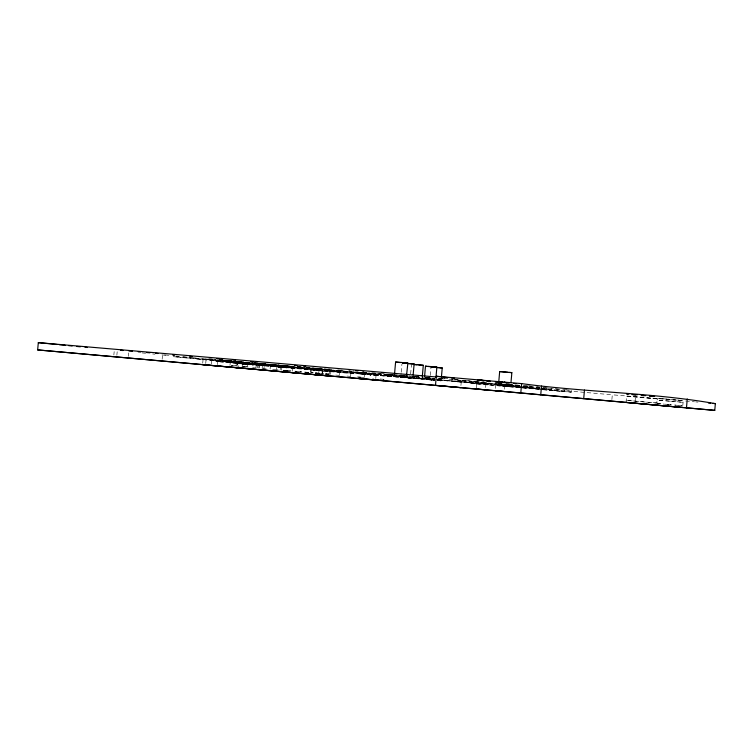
<?xml version="1.0" encoding="UTF-8"?>
<svg xmlns="http://www.w3.org/2000/svg" width="753" height="753" viewBox="0 0 753 753"><rect width="100%" height="100%" fill="white"/><g stroke="black" fill="none" stroke-linecap="round" stroke-linejoin="round"><path stroke-width="0.56" stroke-dasharray="3.77 2.82" d="M498.524 384.614L498.561 383.701M251.954 363.313L253.168 363.407L252.782 367.718L252.199 367.662L255.926 368.01M245.751 362.748L248.321 362.965L247.944 367.285M325.607 369.497L327.555 369.695L327.15 374.26M422.245 377.102L421.915 378.872L368.095 374.166L350.907 371.954M375.766 378.533L376.18 373.78L377.074 374.25M410.649 373.912L411.496 364.236M504.482 389.216L505.084 382.383M519.241 387.183L505.047 385.621L505.084 385.122M506.713 382.599L506.515 384.858L519.212 386.298M508.972 382.872L508.774 385.112L501.498 384.482L501.696 382.242M519.278 387.343L508.906 386.43L509.066 384.604L498.618 383.701L500.067 383.861M509.216 384.67C511.174 383.908 511.296 386.44 509.734 386.543M522.667 387.673L527.458 387.626M527.542 386.713L523.184 385.734M544.09 387.833L543.93 389.64L540.438 389.254M551.328 388.501L551.177 390.299L542.866 389.376M543.054 389.593L564.336 391.56L564.496 389.781M543.327 389.753L571.386 392.209L571.536 390.44M611.888 399.589L612.302 394.807L651.684 398.073M626.025 402.394L626.571 396.163L641.132 397.358M635.043 401.603L635.476 396.662M656.814 403.034L626.223 400.323L656.795 403.034L657.171 398.855L626.59 396.172M660.306 403.787L657.341 403.504L657.811 398.356L666.763 399.071M682.764 405.763L683.263 400.587L673.003 399.768M285.679 366.014C289.303 364.659 289.077 372.142 285.764 370.589M288.936 366.137L291.279 366.344L291.138 367.897L285.208 366.956M320.524 370.57L297.52 368.358L297.661 366.777L303.497 367.304M302.452 367.2L302.311 368.782L297.52 368.358M305.078 372.133C309.85 375.587 311.836 365.817 306.716 367.144M311.413 372.584C308.975 369.798 312.222 368.038 314.848 369.29M311.968 369.629L312.109 368.038L316.947 368.452L316.806 370.052L311.968 369.629L354.051 373.384M310.885 372.81L311.168 369.77L313.794 369.977L313.926 368.443L313.003 368.368M314.65 369.092L307.601 368.001M315.545 374.759L315.676 373.224M318.453 370.382L318.594 368.848L310.66 368.038M318.783 373.29L319.244 368.123L321.512 368.321M321.107 370.429L283.213 367.106L283.354 365.534L287.985 366.005L278.121 365.158M321.173 369.695L306.659 367.841M322.068 373.808L322.472 369.243M322.35 373.695L322.792 368.782L330.012 369.525L329.579 374.373M326.557 370.9L326.698 369.309L331.593 369.732L331.452 371.333L326.557 370.9L339.829 371.775M325.56 373.855L328.572 374.109L329.042 368.81M329.287 369.939L329.362 370.438L196.938 358.419M330.633 374.392L331.085 369.356L327.856 369.017M336.647 372.029L336.789 370.495M337.062 371.558L361.139 374.062L361.28 372.481L337.137 370.777M339.198 375.098L339.659 369.892L343.086 370.25M339.895 370.984L332.647 369.921M350.634 376.161L351.086 371.088L348.799 370.853L351.086 371.088M354.117 372.65L312.109 368.038M371.417 373.987L355.538 372.349M361.506 372.434L359.294 372.274L358.805 377.818M364.16 377.498L364.574 372.744L366.815 372.923M388.416 374.608L392.087 374.994L391.946 376.632L364.471 374.297L364.621 372.697L370.9 373.309L370.476 378.062M381.413 374.109L373.639 373.516L373.497 375.107L375.295 375.286M391.946 376.632L373.676 374.42M373.752 373.582L375.587 373.319L373.789 373.159M381.536 375.54L410.074 378.251L410.216 376.622L408.935 376.491M385.385 375.898L334.633 371.822L334.774 370.288L381.639 374.373M385.451 375.126L408.173 376.472M434.66 379.832L394.356 376.18L394.506 374.326M399.372 375.568L404.342 376.105L404.201 377.733L395.269 376.396M395.344 375.568L397.349 375.361M398.384 376.509L398.459 375.578M401.104 373.366L400.794 376.839L405.321 377.178M401.208 372.208L401.923 364.094M402.375 377.046L410.074 378.251M402.45 376.218L407.571 376.34M411.053 377.62L402.789 376.895L402.911 375.512M411.138 377.79L404.822 377.234L404.945 375.578M405.679 377.206L406.422 377.262L406.498 375.389M406.573 375.069L406.338 377.234L406.789 375.427M409.152 375.54L408.992 377.404L435.083 379.766M410.498 376.5C409.19 378.712 413.783 378.288 412.343 376.058M411.806 377.808L411.966 375.982M411.524 377.912L412.333 377.987L412.484 376.491M412.333 377.987L414.244 378.147L414.395 376.481M427.629 377.818C424.391 376.171 423.045 380.105 426.838 379.474M424.494 377.564L426.829 377.808L426.678 379.512L429.916 379.804M430.236 378.119L428.353 377.874L428.203 379.597L431.798 379.964M432.194 380.039L430.076 379.86L431.017 366.937M431.855 378.354L431.996 380.058M434.933 378.571L433.879 378.477L433.728 380.171L434.735 380.256L432.966 380.152M433.21 380.086L434.076 380.161L434.123 379.587L432.344 379.399L432.288 379.973L434.801 380.227M436.985 380.491L439.319 380.698L439.366 380.143L437.634 379.954L488.716 384.369M438.161 380.613L441.089 380.849L441.343 378.044M456.836 381.404L474.87 383.766L519.109 387.635M456.911 380.5L519.259 385.894M460.921 385.517L461.391 380.218M540.419 389.329L478.823 384.086L461.9 381.827M461.984 380.924L449.259 379.333M469.147 382.373L484.584 384.039M469.232 381.451L470.23 381.093M474.456 381.884L473.373 381.319M476.47 387.88L477.167 379.954M478.936 382.788L462.022 380.472M483.153 380.642L482.965 382.872L490.137 383.493M484.668 383.155L471.171 381.197M485.61 387.55L486.212 380.764M495.088 384.218L495.276 382.072M495.389 388.407L495.992 381.573M503.766 386.035L498.42 385.527L498.646 383.192M499.39 381.969L499.192 384.228L539.901 388.812M500.359 384.755L500.321 385.244L519.975 387.4M500.453 383.776L501.799 383.437M501.912 385.809L502.966 385.903L503.126 384.068M113.854 355.011L114.164 351.604M116.866 355.237L117.186 351.745M128.424 356.301L128.744 352.875M162.14 359.247L162.46 355.698M202.726 363.2L203.131 358.739L252.904 363.068M205.72 363.473L206.124 359.03L216.026 359.962M211.32 363.991L211.715 359.595M217.532 364.621L217.909 360.442M354.023 373.752L215.895 361.431L220.215 361.816L220.356 360.339L246.532 362.852M229.053 361.101L228.921 362.579L233.289 362.955L233.421 361.478L249.94 362.918M229.976 365.365L230.446 360.216M236.094 365.939L236.395 362.56M238.447 362.56L220.149 360.376M238.437 362.061L237.741 362.014L237.308 366.334L237.562 363.454L239.708 363.624L239.84 362.174L237.703 362.014L239.868 362.24M257.197 364.838L242.071 363.727L242.212 362.24L250.674 363.04M242.146 366.767L242.541 362.447L243.671 362.541M244.141 362.551L244.01 364L247.718 364.396L245.6 364.188M242.071 363.727L246.476 364.113L246.617 362.626M235.03 362.315L247.568 363.483L247.257 366.909L243.003 366.513M255.775 364.405L279.222 366.946L279.363 365.431L276.953 365.252L277.857 365.356M255.841 363.633L252.039 362.871M255.964 367.916L256.368 363.37M257.262 364.113L304.156 367.812M257.601 367.85L257.903 364.443M258.74 368.17L259.154 363.652L254.062 363.162M259.267 365.365L259.38 364.706M259.371 364.273L259.484 363.558L251.85 362.786M259.352 368.095L259.794 363.238M265.771 365.487L259.794 365.28L259.936 363.784M262.138 368.368L262.571 363.548L266.044 363.85M262.628 364.132L266.317 364.443M246.476 364.113L263.597 365.327M263.945 368.65L264.35 364.17L255.483 363.398L255.352 364.885L259.794 365.28M265.837 364.753L251.728 362.899M266.251 365.224L196.9 358.852M270.092 369.102L270.525 364.358L267.117 364.01M275.956 366.382L279.984 367.069M276.022 365.638L284.841 366.005L284.709 367.502L263.569 365.694M277.189 365.261L276.52 369.761L277.951 369.902M279.937 367.125L280.163 365.45L286.535 366.127M280.144 369.939L280.587 365.036M281.584 370.212L281.989 365.704L284.766 365.939M283.919 365.836L283.777 367.342L280.022 366.975M285.528 367.012L259.343 365.092L173.585 356.734M290.978 370.871C286.131 373.516 284.408 365.271 288.07 365.487M288.098 365.949L287.957 367.53L283.213 367.106M288.898 367.671L289.039 366.118M319.263 368.942C315.921 366.617 313.841 373.704 317.371 373.384M441.164 380.011L441.249 379.164L437.531 378.797M277.499 366.805L276.935 366.259L276.812 366.758L284.38 367.426M292.569 371.201L293.021 366.692L282.055 365.713M320.317 370.57C322.726 372.49 329.983 370.57 326.736 369.648M312.326 368.311C311.205 367.671 310.961 368.923 311.855 369.845M276.878 366.758L276.944 366.269M293.03 366.692C289.971 366.118 288.587 366.476 286.94 367.671M285.82 366.09C288.314 364.716 288.691 368.509 286.564 367.615M327.386 371.22L312.156 369.874M253.121 363.407L252.81 363.388M498.401 385.527L501.394 385.762M394.337 376.171L395.551 376.265M309.408 367.436L307.045 367.266M430.029 378.166L422.028 377.46M657.153 398.864L641.095 397.528M441.183 379.164L439.78 379.06M422.028 378.872L414.244 378.147M359.313 372.274L360.009 372.321M247.558 363.483L244.245 363.219M370.843 373.309L369.902 373.234M424.391 378.703L427.224 378.938M248.321 362.974L247.229 362.88L248.452 363.021M276.52 369.761L278.092 369.902M375.916 373.77L375.474 373.742M310.951 372.537L313.192 372.726L311.723 372.613M430.038 379.296L432.542 379.493M286.629 370.467L291.166 370.853M247.248 366.909L242.466 366.495M657.36 403.504L660.918 403.815M279.062 365.412L276.963 365.252L277.697 365.337M384.595 374.345L386.251 374.552M387.136 374.618L392.087 374.994M385.743 374.683L404.342 376.105M409.726 376.585L410.216 376.622M277.019 365.252L278.93 365.403M375.427 373.733L374.834 373.686M292.38 368.161L292.889 368.198L277.753 366.852M316.533 370.241L317.898 370.354M312.231 368.302L313.05 368.368M321.606 369.177L322.143 369.224L321.315 369.186M326.237 369.601L326.651 369.638M360.32 372.34L361.064 372.396M242.711 363.915L243.878 364.01M373.921 373.61L374.439 373.657M508.934 384.651L504.642 384.275M252.17 364.781L253.036 364.847L248.895 364.499M434.858 379.653L432.796 379.484M370.288 374.862L370.758 374.89L368.716 374.693M361.412 372.424L363.52 372.603M361.882 372.471L362.391 372.509M325.004 369.507L325.748 369.563M373.45 373.573L374.006 373.62M439.517 379.032L437.672 378.881M247.765 364.377L246.72 364.283M321.738 370.721L322.34 370.768L320.599 370.598M509.254 386.505L507.418 386.355M432.89 378.392L433.879 378.477M433.286 378.382L434.858 378.514L433.86 378.373M286.771 366.146L288.07 366.287M321.38 369.158L319.554 368.998M324.468 369.459L325.211 369.516M373.535 373.582L365.13 372.744M250.109 363.162L250.617 363.21M323.894 369.412L325.72 369.507M233.552 362.193L230.277 361.929L238.503 362.711M282.751 367.276L281.829 367.21L283.523 367.342M239.708 363.624L251.803 364.716M313.794 369.977L319.074 370.457M369.892 374.825L368.829 374.73M359.821 377.112L363.567 377.451L359.266 377.065M444.044 378.392L449.974 378.863M454.238 379.277L460.29 379.757M465.693 380.274L470.352 380.623M476.037 381.169L479.303 381.394M498.157 383.079L502.609 383.418M254.665 362.447L258.063 362.739M329.456 369.008L331.725 369.205M428.796 377.488L430.302 377.62M371.803 372.735L375.549 373.017M394.158 374.636L397.424 374.919M404.625 375.578L407.251 375.813M418.969 376.848L415.901 376.5M519.438 385.498L509.066 384.604L510.496 384.745M523.702 385.913L527.58 386.251M260.943 363.332L266.722 363.84M271.344 364.236L279.429 364.941M337.758 369.93L342.201 370.316M379.361 373.648L381.338 373.817M391.268 374.674L397.255 375.201M401.255 375.549L406.272 375.982M412.324 376.509L418.395 377.037M427.986 377.846L429.869 378.081M484.706 382.712L486.654 382.882M488.528 383.051L519.674 385.705M523.1 386.044L539.412 387.428M543.214 387.795L547.271 388.143M270.525 364.358L278.685 365.064M279.852 365.167L290.357 366.08M291.524 366.174L296.183 366.589M297.313 366.56L305.52 367.398M306.575 367.37L323.018 368.914M324.185 369.017L330.012 369.525M390.449 374.646L397.17 375.305M399.975 375.549L407.957 376.246M411.599 376.594L420.014 377.291M523.1 386.185L541.699 387.804M542.687 387.889L548.617 388.407M549.596 388.529L569.268 390.242M283.354 365.534L288.107 366.033M363.473 372.603L364.066 372.65M368.443 373.074L370.015 373.215M670.217 399.372L667.92 399.175M670.744 399.57L671.883 399.674M217.109 360.056L232.329 361.384M265.875 364.386L276.05 365.271M319.978 368.998L324.006 369.422M384.482 374.646L385.489 374.74M243.878 362.56L245.12 362.664M247.012 362.861L246.033 362.777M249.027 363.068L250.203 363.172M307.61 368.142L321.202 369.328M652.842 398.177L694.511 401.81M695.668 401.904L697.984 402.111M219.076 360.536L539.967 388.501M541.134 388.604L612.302 394.807M173.698 356.724L434.81 379.531M438.199 379.794L505.047 385.621M437.465 379.973L439.366 380.143M243.539 363.153L240.254 362.871M437.738 380.011L441.145 380.284L438.594 380.039M506.731 386.289L502.966 385.903M373.639 374.843L434.735 380.19M395.231 376.811L435.074 380.303M522.111 387.899L539.261 389.395M286.705 367.652L285.603 367.558L291.853 368.085M321.164 370.674L319.498 370.523M364.471 374.297L359.181 373.855L359.896 373.94M366.372 374.486L364.48 374.326L365.196 374.401M231.529 365.497L238.174 366.08M287.072 370.711L286.432 370.655M373.695 378.354L373.403 378.335M407.693 375.672L406.62 375.578M320.138 369.055L324.703 369.403M285.208 366.005L285.782 366.062M246.269 362.824L247.728 362.955M428.259 379.023L434.782 379.616M433.775 379.606L434.782 379.691M504.454 386.025L508.906 386.43M316.335 369.412L328.882 370.58L311.234 368.998M669.426 401.17L657.727 400.088L683.112 402.318L670.066 401.114M243.548 363.963L220.215 361.816M245.017 364.113L242.937 363.944M315.262 372.904L319.159 373.253M320.307 373.384L323.404 373.667L315.234 372.933M242.927 366.833L243.511 366.899M294.894 371.182L295.957 371.276M299.525 371.634L301.558 371.822L295.082 371.238M670.961 404.7L663.224 404.05M242.748 366.815L244.461 366.975M262.477 368.584L266.995 368.979M272.661 369.488L277.217 369.892M282.921 370.401L288.691 370.862M295.082 371.483L299.346 371.784M304.833 372.34L309.634 372.697M315.131 373.177L320.618 373.695L315.178 373.206M325.569 374.175L330.878 374.655M335.706 375.079L340.808 375.531M346.945 376.076L352.084 376.528M357.242 376.98L362.409 377.441M668.608 404.483L664.014 404.079M670.302 404.681L671.431 404.785M674.839 405.086L681.917 405.698L674.65 405.029M504.237 384.246L500.604 383.908M676.298 399.909L657.793 398.356M320.496 367.991L321.371 368.066M414.865 376.481L418.96 376.773M319.931 368.057L320.778 368.132M297.52 366.297L298.649 366.4M434.81 378.627L432.128 378.382M297.783 366.457L299.798 366.504M318.594 368.848L319.272 368.914M321.371 369.102L314.377 368.556M317.333 368.829L318.142 368.904M429.972 379.239L426.725 378.938M430.387 379.211L431.525 379.314M242.579 362.457L246.786 362.786M434.829 379.757L431.761 379.474M430.33 379.785L434.01 380.114M284.21 367.436L283.147 367.332M239.059 366.165L231.35 365.497M283.41 370.363L288.992 370.871M245.742 367.078L243.059 366.852M440.684 378.345L447.113 378.891M448.92 379.107L471.209 381.112M677.446 400.012L683.197 400.577M438.933 378.382L445.399 378.975M428.419 377.95L426.829 377.808M365.017 372.829L365.798 372.904M366.193 372.904L367.106 372.989M368.659 373.093L373.639 373.516M363.784 372.716L365.149 372.839M267.635 364.198L276.812 365.045M256.641 363.322L265.668 364.123M266.741 364.254L280.163 365.45M318.048 368.866L318.641 368.914M322.764 369.224L323.442 369.29M402.789 376.895L395.89 376.331M437.549 379.936L461.862 382.289M246.608 362.777L247.831 362.89M404.822 377.234L402.3 376.999M243.934 362.617L241.704 362.409M244.866 362.673L243.784 362.57M247.473 362.852L250.58 363.144M329.249 370.401L355.501 372.801M437.502 380.5L441.098 380.849M365.666 374.448L366.495 374.523M318.274 370.41L317.484 370.344M241.647 363.85L238.776 363.577M304.645 372.057L308.956 372.462M325.757 373.846L328.562 374.109M316.448 373.309L316.985 373.356M362.165 372.566L363.887 372.726M248.801 362.974L249.431 363.031M241.035 362.344L241.779 362.419M240.423 362.287L241.186 362.362M361.28 372.481L362.202 372.566M313.22 368.443L314.528 368.565M279.918 365.553L278.601 365.431M239.67 362.221L240.631 362.306M360.546 374.006L386.054 376.105L386.204 374.467L384.811 374.326M317.069 370.307L316.58 370.26M401.933 376.961L400.869 376.858M312.749 368.396L313.474 368.471M317.098 368.772L316.411 368.706M312.646 368.386L312.015 368.321M238.965 362.146C237.477 361.092 236.8 363.887 238.447 363.548M142.11 352.922L145.611 353.27M152.605 353.966L154.939 354.192M161.933 354.889L168.926 355.585M175.929 356.273L215.574 360.207M326.331 369.563L326.877 369.619M219.556 359.595L222.559 359.896M228.46 360.489L232.338 360.875L229.543 360.527M238.033 361.459L244.085 362.061M246.391 362.297L250.928 362.758M208.797 358.579L212.271 358.927M219.236 359.623L222.719 359.981M227.359 360.442L231.999 360.913M237.807 361.496L243.605 362.08M244.772 362.202L250.57 362.786M252.763 363.304L259.399 363.915M164.568 354.898L168.079 355.247M176.258 356.065L178.593 356.291M183.271 356.762L191.45 357.571M192.617 357.694L197.295 358.155M306.584 367.624L309.643 367.935M263.691 363.313L265.941 363.539M272.699 364.236L277.208 364.697M290.234 366.165L292.343 366.382M297.661 366.777L302.857 367.313M253.977 362.645L256.302 362.88M262.571 363.548L265.978 363.897M291.279 366.344L292.804 366.495M297.341 366.956L303.252 367.558M220.996 359.529L223.048 359.736M230.117 360.452L232.112 360.649M239.934 361.44L243.972 361.779M254.043 362.805L255.841 362.984M258.58 363.332L266.355 364.047M219.81 359.548L222.775 359.849M238.259 361.412L244 361.995M246.269 362.221L250.749 362.673M319.244 368.123L321.399 368.349M437.587 380.519L439.319 380.698M326.698 369.309L332.12 369.789M353.11 370.824L354.145 370.937M362.259 371.794L364.245 372.001M385.084 374.26L385.762 374.326M378.43 373.648L381.291 373.949M288.098 365.553L287.015 365.431M363.002 371.766L363.972 371.869M480.527 382.599L539.28 389.122M523.015 387.597L527.42 388.087M474.503 381.423L479.35 381.969M481.12 382.166L486.306 382.75M541.059 388.943L564.336 391.56M487.756 383.23L541.699 389.245M523.843 386.826L540.08 388.661M541.238 388.793L571.386 392.209M506.91 384.03L513.075 384.745M515.466 385.018L520.135 385.564M508.821 384.058L512.878 384.538M516.831 384.999L519.401 385.301M529.011 385.856L531.383 386.129M537.19 386.826L539.543 387.098M545.37 387.795L550.038 388.35M525.49 385.64L531.307 386.327M535.957 386.873L539.44 387.277M565.748 389.734L569.221 390.158M555.187 388.67L558.679 389.085M286.931 367.106L309.257 369.111L286.931 367.106M327.056 374.26L325.625 374.137L327.131 374.26M383.983 379.324L380.416 379.023L383.992 379.324"/><path stroke-width="1.13" d="M510.976 382.571L511.871 372.613M424.588 376.425L425.483 366.174L431.507 366.617L436.872 367.182L435.959 377.441M521.613 383.606C585.956 392.435 651.345 392.435 715.35 403.627L714.766 410.366L520.784 392.962L521.613 383.606L436.298 376.265L435.488 385.357L460.732 387.635M540.748 394.77L541.511 386.063M583.716 398.61L584.469 390.063M686.482 407.768L687.244 398.949M364.047 379.079L364.113 378.382M366.438 379.145L384.058 380.632M372.547 379.841L372.613 379.154M394.534 373.996L395.598 362.042L401.33 362.447L407.872 363.134L406.573 375.069M413.133 375.003L414.122 364.01L402.366 362.927L405.481 363.341M422.292 376.613L423.299 365.299L413.999 364.386M441.437 376.924L442.237 367.935L435.366 367.238M498.75 382.025L499.672 371.54L511.795 372.594L509.339 372.481M714.766 410.366L37.65 349.919L38.318 342.634L436.881 377.037M499.719 371.568L507.795 372.359M407.881 363.144L402.733 362.786M414.122 364.01L407.853 363.558M423.299 365.299L418.809 364.989M436.806 367.191L435.62 367.135M442.237 367.935L440.994 367.878M627.569 394.13L626.75 394.083L628.877 394.224M440.618 367.85L435.723 367.445M477.722 379.983L480.856 380.246M504.228 382.326L505.122 382.383L504.237 382.289M434.82 367.078L428.118 366.485M433.474 367.078L431.017 366.937L431.987 367.078M653.096 396.473L649.434 396.172M631.908 394.459L637.17 394.892M484.433 380.632L477.835 380.039M476.423 389.009L485.054 389.781M502.091 382.157L501.3 382.082M495.22 390.685L504.312 391.504M499.776 381.875L495.963 381.573L499.992 381.969M483.821 380.623L480.725 380.359L483.153 380.642M499.39 381.969L501.479 382.148M504.623 382.42L508.972 382.872M120.828 350.305L123.153 350.503M128.951 351.011L132.434 351.312M138.241 351.811L140.566 352.018M146.364 352.517L149.847 352.818M155.655 353.317L157.979 353.524M174.818 355.049L172.738 354.87L174.141 355.011M189.784 356.385L192.354 356.564M216.563 358.663L218.784 358.852M233.242 360.103L235.491 360.301M250.758 361.666L253.545 361.864M294.724 365.421L296.936 365.619M303.581 366.193L305.803 366.382M355.632 370.692L357.948 370.9M381.762 372.961L383.983 373.149M644.041 395.72L641.283 395.476M708.404 403.015L710.719 403.222M713.035 403.42L715.35 403.627M500.199 381.912L500.877 382.053M500.632 381.95L502.853 382.148M481.271 380.284L485.318 380.651M645.726 395.645L641.311 395.25M37.65 349.919L520.784 392.962M202.595 364.687L329.438 375.992M359.096 378.637L366.09 379.267M626.835 402.46L626.025 402.394L656.625 405.123L655.684 405.039M657.981 405.293L657.209 405.227L671.29 406.488M681.766 407.42L682.66 407.495L670.81 406.441M417.134 364.847L413.792 364.527M234.559 367.502L242.315 368.198M292.795 372.707L298.037 373.177M300.419 373.394L302.329 373.563M314.321 374.618L326.228 375.681M632.849 394.713L635.513 394.958M400.332 362.579L395.617 362.052M650.074 396.04L654.668 396.473M38.318 342.634L56.983 344.479M59.308 344.714L65.144 345.288M68.636 345.636L72.137 345.985M76.806 346.446L80.298 346.794M84.967 347.255L87.301 347.491M120.452 350.314L122.523 350.522M426.48 366.316L425.483 366.184M436.298 376.265L447.743 377.582M451.179 377.978L454.614 378.373M487.953 380.98L490.335 381.263M495.427 381.865L497.469 382.11M486.466 381.037L489.77 381.423M513.602 383.428L515.927 383.71M504.021 382.524L507.513 382.938"/></g></svg>
